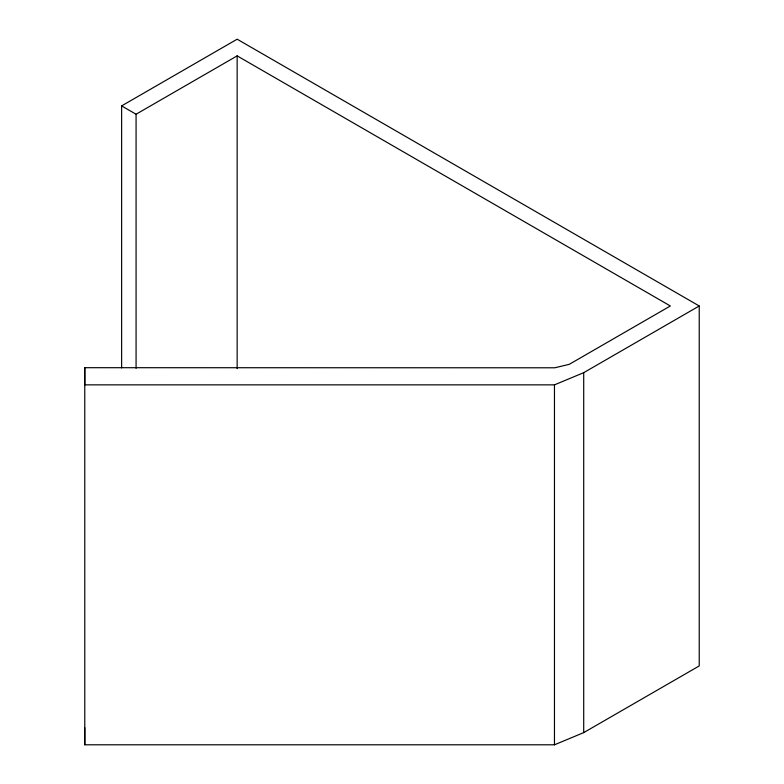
<?xml version="1.0" encoding="UTF-8"?>
<svg xmlns="http://www.w3.org/2000/svg" width="784" height="784" viewBox="0 0 784 784"><rect width="100%" height="100%" fill="white"/><g stroke="black" fill="none" stroke-linecap="round" stroke-linejoin="round"><path stroke-width="1.18" d="M121.628 367.892L121.628 105.899L237.15 39.2L699.23 305.976L699.23 665.93L583.708 732.619L554.464 744.8L84.78 744.8L84.77 727.64M121.628 105.899L136.073 114.229L237.15 55.87L670.349 305.976L569.262 364.335L554.817 367.784L84.77 367.696L84.78 744.8M84.77 367.696L84.78 384.856L554.464 384.856L583.708 372.674L699.23 305.976M583.708 372.674L583.708 732.619M554.464 384.856L554.464 744.8M237.15 55.87L237.15 368.588M136.073 114.229L136.073 368.313"/></g></svg>
